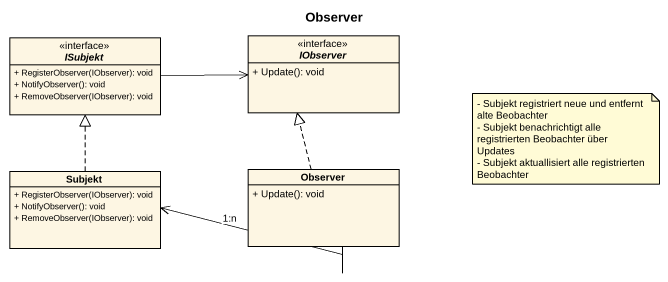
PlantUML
@startuml
title Observer
hide circle
hide empty members
skinparam classAttributeIconSize 0
interface ISubjekt {
  + RegisterObserver(IObserver): void
  + NotifyObserver(): void
  + RemoveObserver(IObserver): void
}
interface IObserver {
  + Update(): void
}
class Subjekt {
  + RegisterObserver(IObserver): void
  + NotifyObserver(): void
  + RemoveObserver(IObserver): void
}
class Observer {
  + Update(): void
}
ISubjekt -right-> IObserver
Subjekt .up.|> ISubjekt
Observer .up.|> IObserver
Observer -left-> Subjekt : 1:n
note as N1
  - Subjekt registriert neue und entfernt alte Beobachter
  - Subjekt benachrichtigt alle registrierten Beobachter über Updates
  - Subjekt aktuallisiert alle registrierten Beobachter
end note
@enduml
